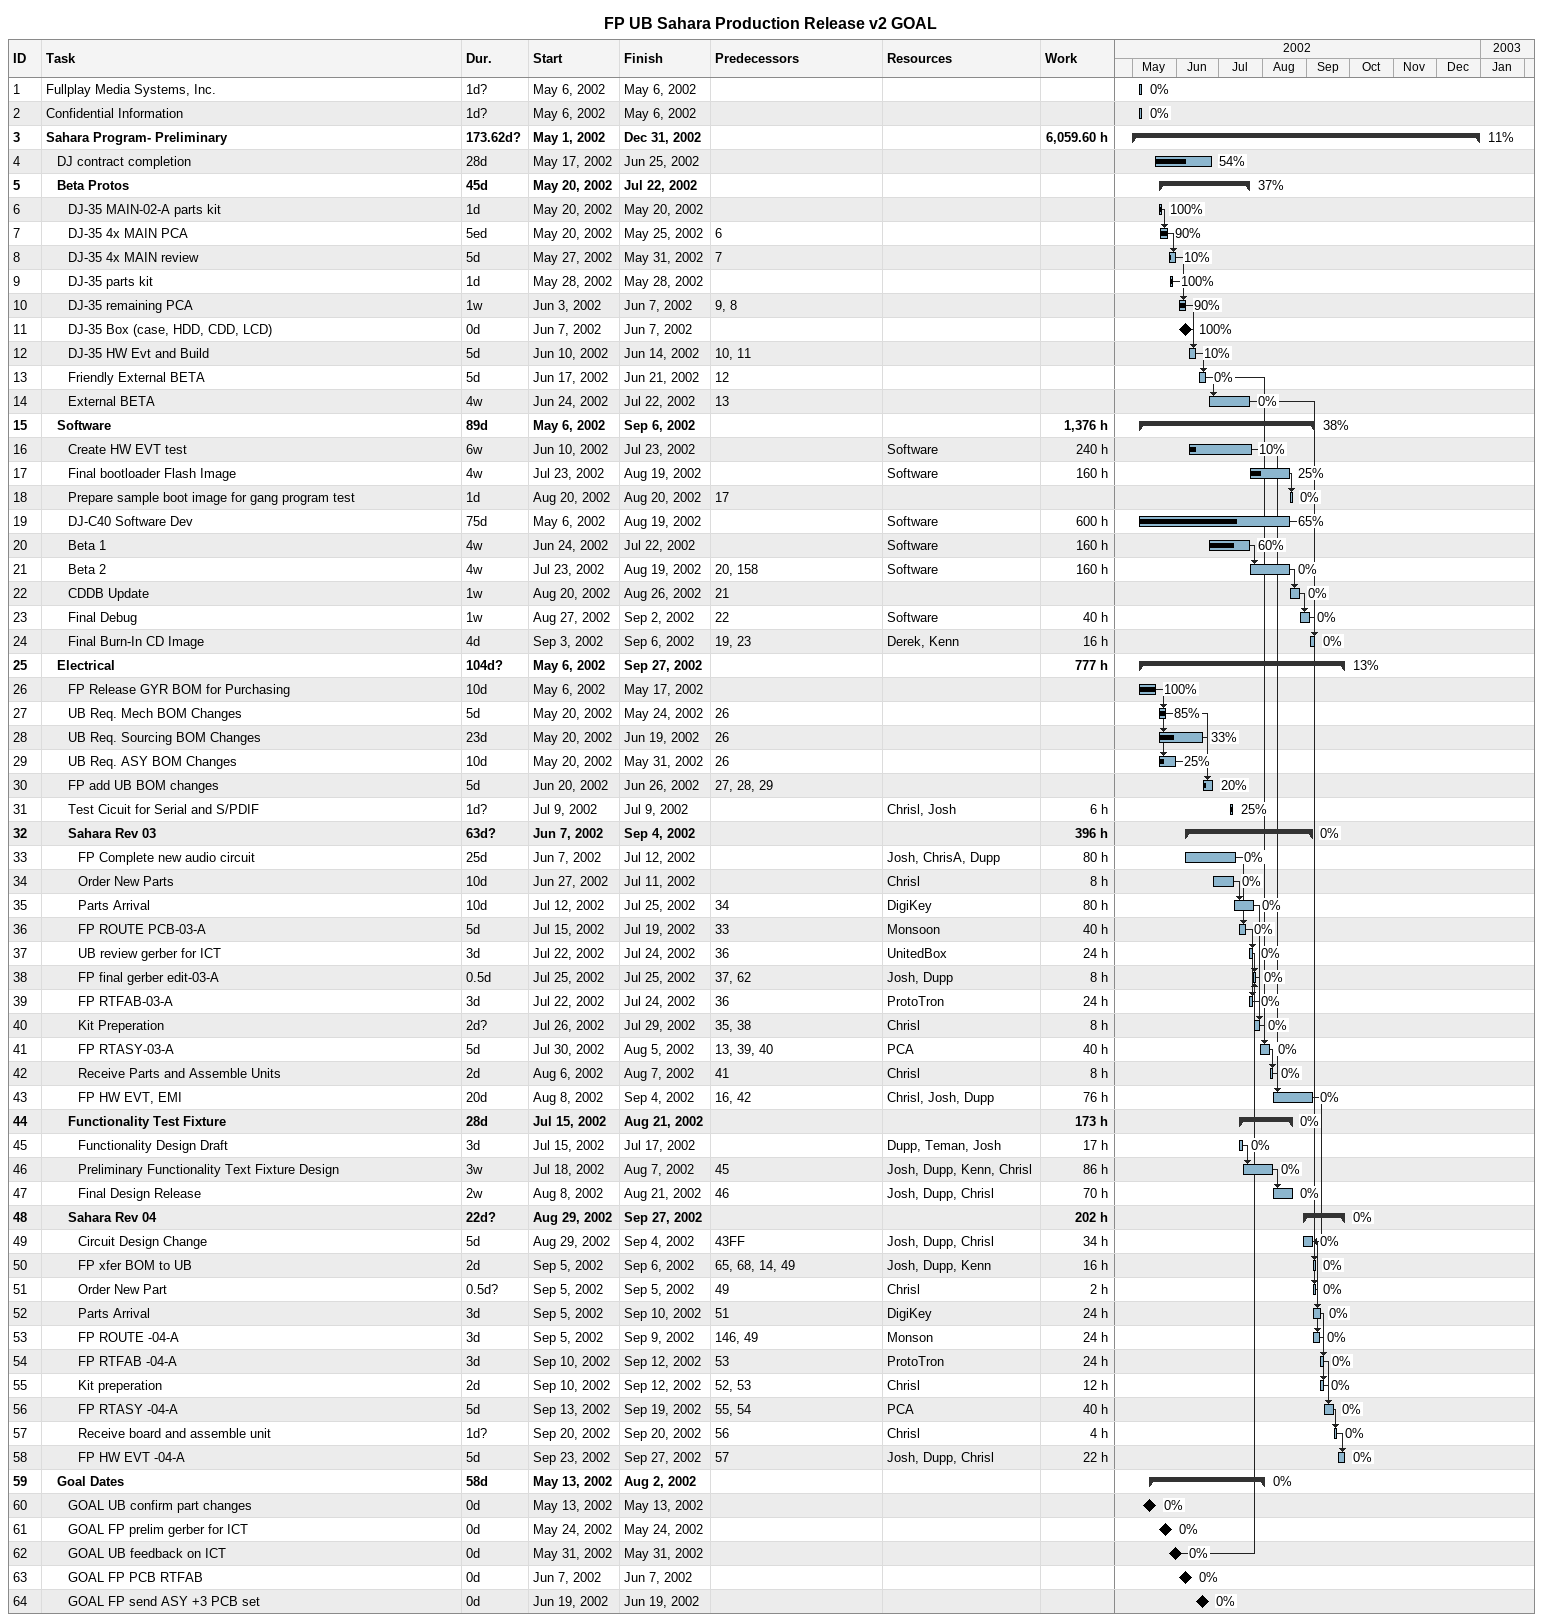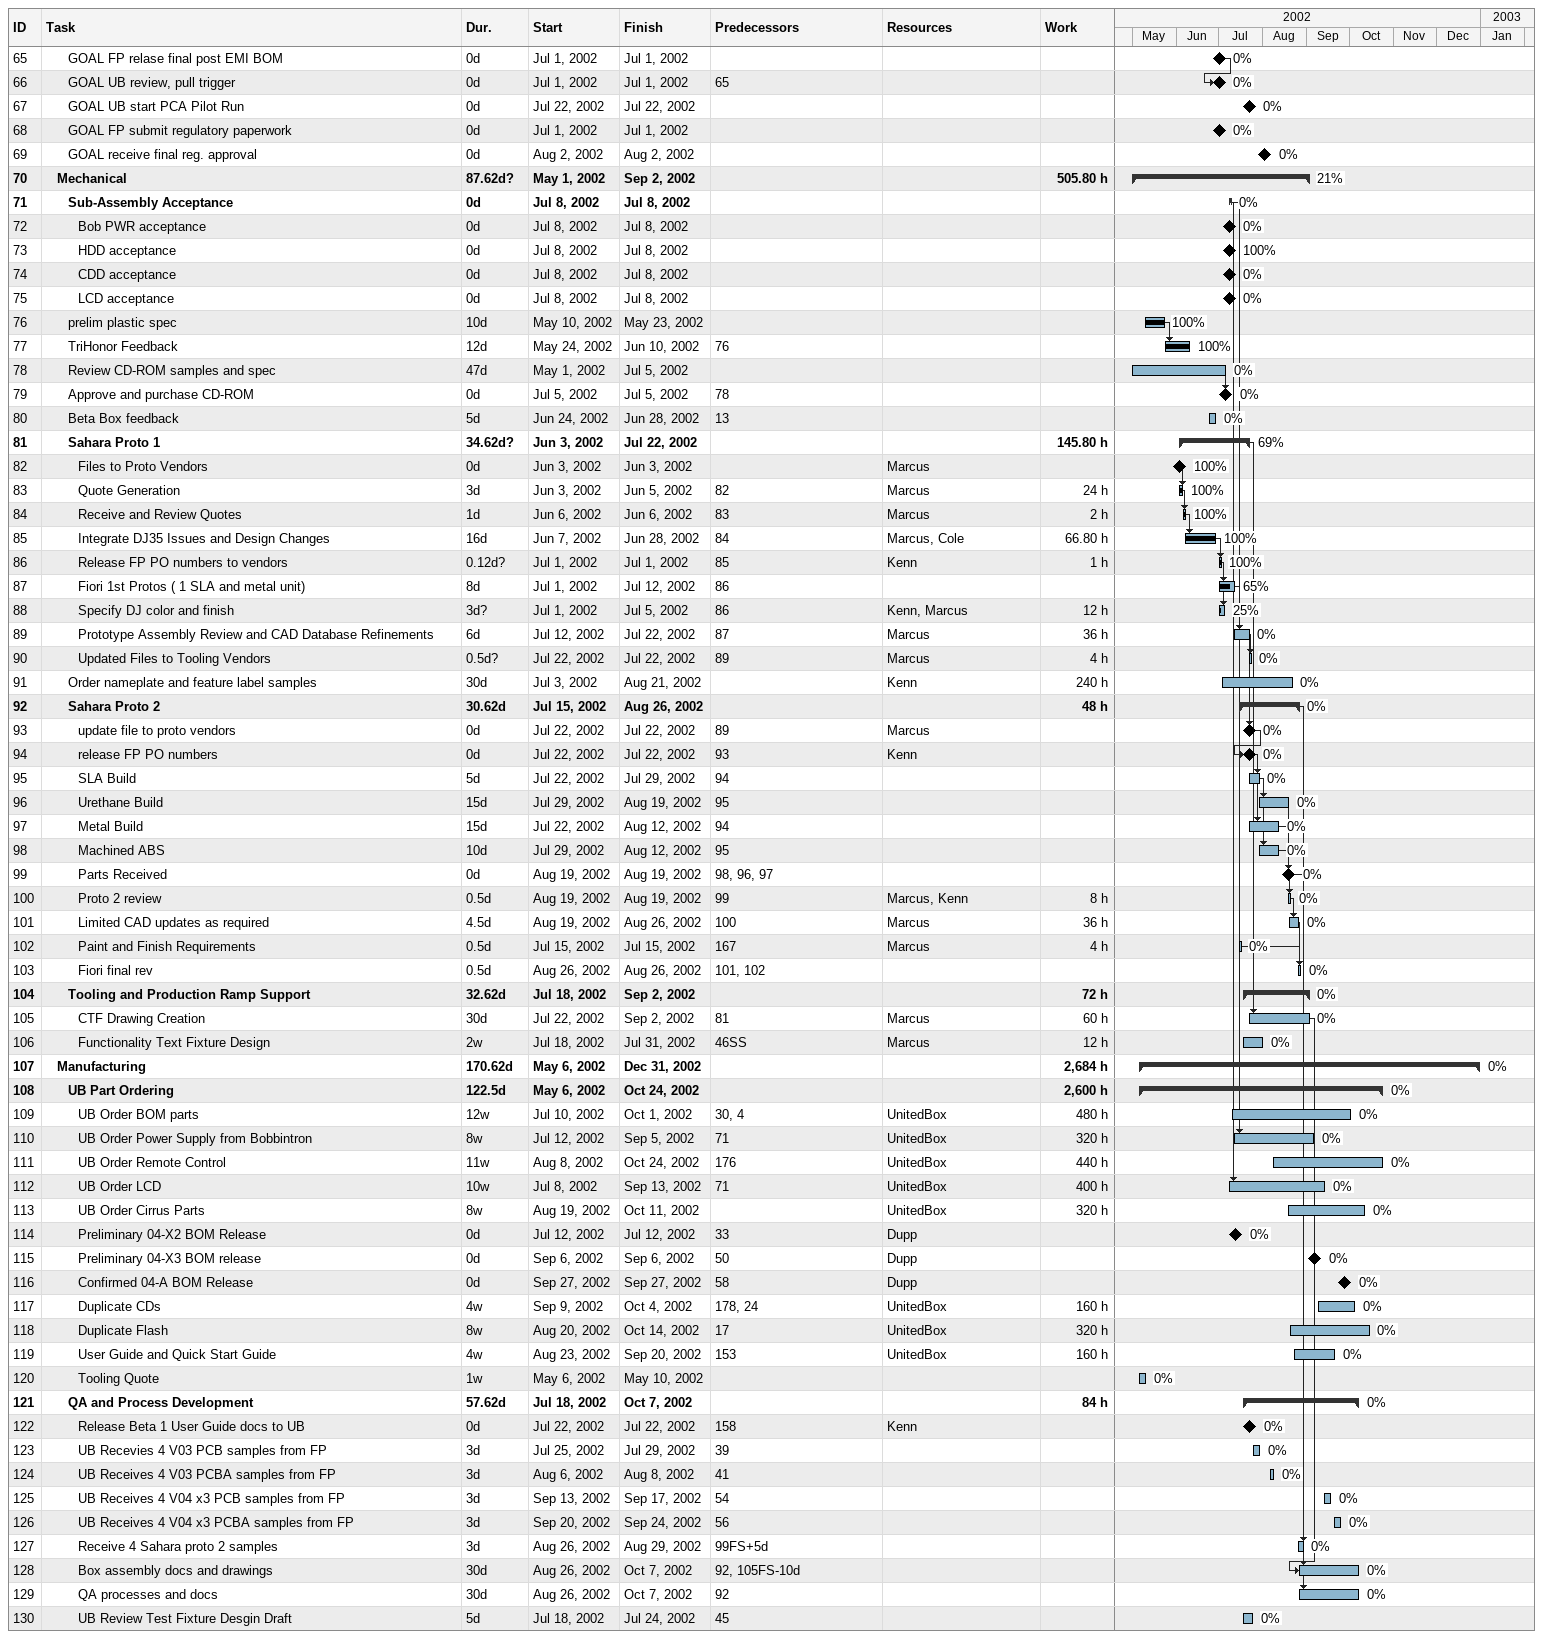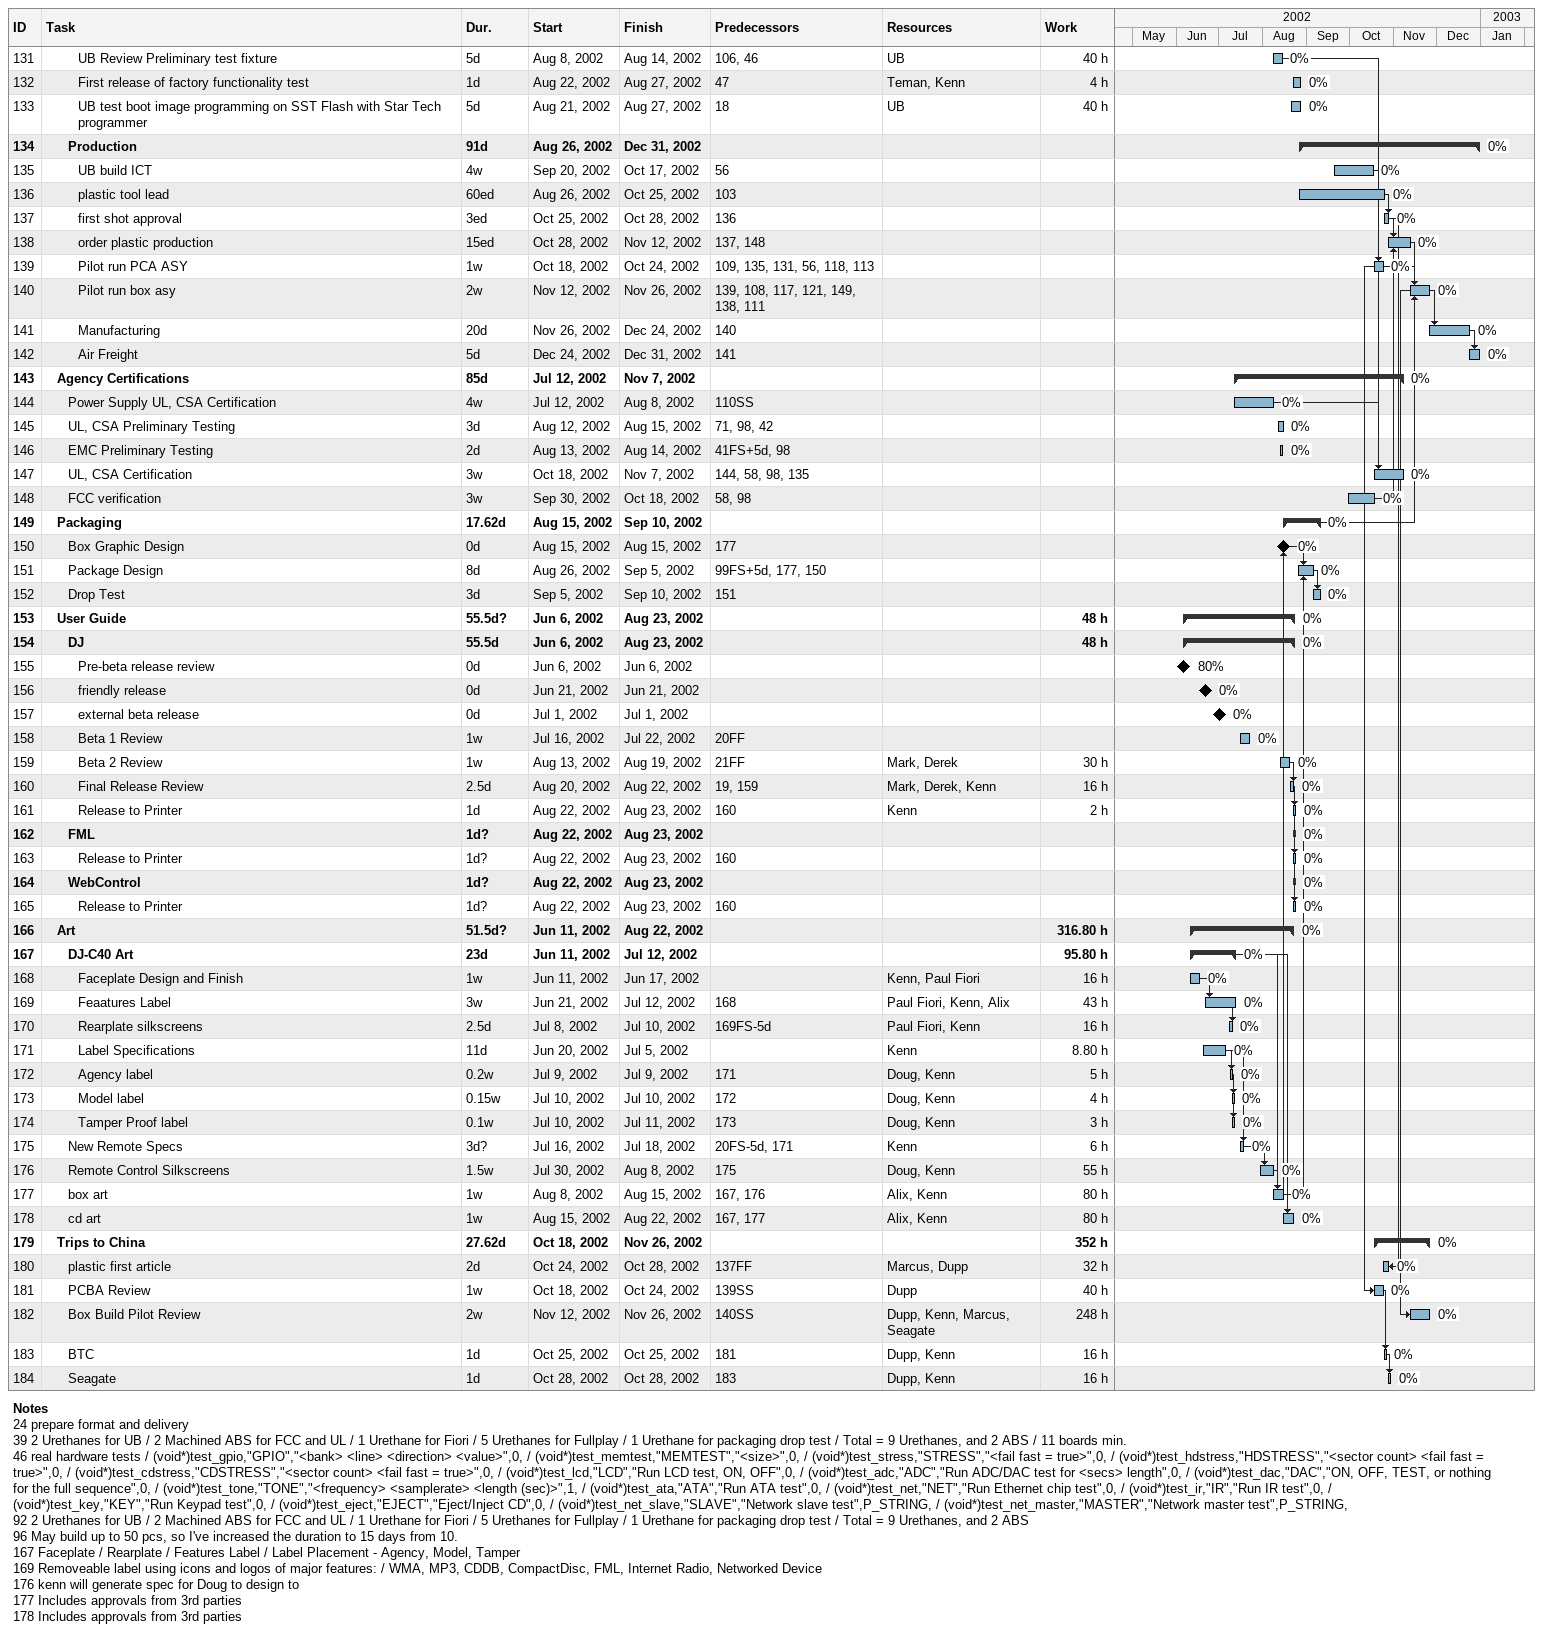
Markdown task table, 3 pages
FP UB Sahara Production Release v2 GOAL

| ID | Level | Task | Duration | Start | Finish | Predecessors | Resources | % complete | Work (h) |
|---|---|---|---|---|---|---|---|---|---|
| 1 | 1 | Fullplay Media Systems, Inc. | 1d? | 2002-05-06 | 2002-05-06 |  |  | 0 |  |
| 2 | 1 | Confidential Information | 1d? | 2002-05-06 | 2002-05-06 |  |  | 0 |  |
| 3 | 1 | **Sahara Program- Preliminary** | 173.62d? | 2002-05-01 | 2002-12-31 |  |  | 11 | 6059.60 |
| 4 | 2 | DJ contract completion | 28d | 2002-05-17 | 2002-06-25 |  |  | 54 |  |
| 5 | 2 | **Beta Protos** | 45d | 2002-05-20 | 2002-07-22 |  |  | 37 |  |
| 6 | 3 | DJ-35 MAIN-02-A parts kit | 1d | 2002-05-20 | 2002-05-20 |  |  | 100 |  |
| 7 | 3 | DJ-35 4x MAIN PCA | 5ed | 2002-05-20 | 2002-05-25 | 6 |  | 90 |  |
| 8 | 3 | DJ-35 4x MAIN review | 5d | 2002-05-27 | 2002-05-31 | 7 |  | 10 |  |
| 9 | 3 | DJ-35 parts kit | 1d | 2002-05-28 | 2002-05-28 |  |  | 100 |  |
| 10 | 3 | DJ-35 remaining PCA | 1w | 2002-06-03 | 2002-06-07 | 9, 8 |  | 90 |  |
| 11 | 3 | DJ-35 Box (case, HDD, CDD, LCD) | 0d | 2002-06-07 | 2002-06-07 |  |  | 100 |  |
| 12 | 3 | DJ-35 HW Evt and Build | 5d | 2002-06-10 | 2002-06-14 | 10, 11 |  | 10 |  |
| 13 | 3 | Friendly External BETA | 5d | 2002-06-17 | 2002-06-21 | 12 |  | 0 |  |
| 14 | 3 | External BETA | 4w | 2002-06-24 | 2002-07-22 | 13 |  | 0 |  |
| 15 | 2 | **Software** | 89d | 2002-05-06 | 2002-09-06 |  |  | 38 | 1376 |
| 16 | 3 | Create HW EVT test | 6w | 2002-06-10 | 2002-07-23 |  | Software | 10 | 240 |
| 17 | 3 | Final bootloader Flash Image | 4w | 2002-07-23 | 2002-08-19 |  | Software | 25 | 160 |
| 18 | 3 | Prepare sample boot image for gang program test | 1d | 2002-08-20 | 2002-08-20 | 17 |  | 0 |  |
| 19 | 3 | DJ-C40 Software Dev | 75d | 2002-05-06 | 2002-08-19 |  | Software | 65 | 600 |
| 20 | 3 | Beta 1 | 4w | 2002-06-24 | 2002-07-22 |  | Software | 60 | 160 |
| 21 | 3 | Beta 2 | 4w | 2002-07-23 | 2002-08-19 | 20, 158 | Software | 0 | 160 |
| 22 | 3 | CDDB Update | 1w | 2002-08-20 | 2002-08-26 | 21 |  | 0 |  |
| 23 | 3 | Final Debug | 1w | 2002-08-27 | 2002-09-02 | 22 | Software | 0 | 40 |
| 24 | 3 | Final Burn-In CD Image | 4d | 2002-09-03 | 2002-09-06 | 19, 23 | Derek, Kenn | 0 | 16 |
| 25 | 2 | **Electrical** | 104d? | 2002-05-06 | 2002-09-27 |  |  | 13 | 777 |
| 26 | 3 | FP Release GYR BOM for Purchasing | 10d | 2002-05-06 | 2002-05-17 |  |  | 100 |  |
| 27 | 3 | UB Req. Mech BOM Changes | 5d | 2002-05-20 | 2002-05-24 | 26 |  | 85 |  |
| 28 | 3 | UB Req. Sourcing BOM Changes | 23d | 2002-05-20 | 2002-06-19 | 26 |  | 33 |  |
| 29 | 3 | UB Req. ASY BOM Changes | 10d | 2002-05-20 | 2002-05-31 | 26 |  | 25 |  |
| 30 | 3 | FP add UB BOM changes | 5d | 2002-06-20 | 2002-06-26 | 27, 28, 29 |  | 20 |  |
| 31 | 3 | Test Cicuit for Serial and S/PDIF | 1d? | 2002-07-09 | 2002-07-09 |  | Chrisl, Josh | 25 | 6 |
| 32 | 3 | **Sahara Rev 03** | 63d? | 2002-06-07 | 2002-09-04 |  |  | 0 | 396 |
| 33 | 4 | FP Complete new audio circuit | 25d | 2002-06-07 | 2002-07-12 |  | Josh, ChrisA, Dupp | 0 | 80 |
| 34 | 4 | Order New Parts | 10d | 2002-06-27 | 2002-07-11 |  | Chrisl | 0 | 8 |
| 35 | 4 | Parts Arrival | 10d | 2002-07-12 | 2002-07-25 | 34 | DigiKey | 0 | 80 |
| 36 | 4 | FP ROUTE PCB-03-A | 5d | 2002-07-15 | 2002-07-19 | 33 | Monsoon | 0 | 40 |
| 37 | 4 | UB review gerber for ICT | 3d | 2002-07-22 | 2002-07-24 | 36 | UnitedBox | 0 | 24 |
| 38 | 4 | FP final gerber edit-03-A | 0.5d | 2002-07-25 | 2002-07-25 | 37, 62 | Josh, Dupp | 0 | 8 |
| 39 | 4 | FP RTFAB-03-A | 3d | 2002-07-22 | 2002-07-24 | 36 | ProtoTron | 0 | 24 |
| 40 | 4 | Kit Preperation | 2d? | 2002-07-26 | 2002-07-29 | 35, 38 | Chrisl | 0 | 8 |
| 41 | 4 | FP RTASY-03-A | 5d | 2002-07-30 | 2002-08-05 | 13, 39, 40 | PCA | 0 | 40 |
| 42 | 4 | Receive Parts and Assemble Units | 2d | 2002-08-06 | 2002-08-07 | 41 | Chrisl | 0 | 8 |
| 43 | 4 | FP HW EVT, EMI | 20d | 2002-08-08 | 2002-09-04 | 16, 42 | Chrisl, Josh, Dupp | 0 | 76 |
| 44 | 3 | **Functionality Test Fixture** | 28d | 2002-07-15 | 2002-08-21 |  |  | 0 | 173 |
| 45 | 4 | Functionality Design Draft | 3d | 2002-07-15 | 2002-07-17 |  | Dupp, Teman, Josh | 0 | 17 |
| 46 | 4 | Preliminary Functionality Text Fixture Design | 3w | 2002-07-18 | 2002-08-07 | 45 | Josh, Dupp, Kenn, Chrisl | 0 | 86 |
| 47 | 4 | Final Design Release | 2w | 2002-08-08 | 2002-08-21 | 46 | Josh, Dupp, Chrisl | 0 | 70 |
| 48 | 3 | **Sahara Rev 04** | 22d? | 2002-08-29 | 2002-09-27 |  |  | 0 | 202 |
| 49 | 4 | Circuit Design Change | 5d | 2002-08-29 | 2002-09-04 | 43FF | Josh, Dupp, Chrisl | 0 | 34 |
| 50 | 4 | FP xfer BOM to UB | 2d | 2002-09-05 | 2002-09-06 | 65, 68, 14, 49 | Josh, Dupp, Kenn | 0 | 16 |
| 51 | 4 | Order New Part | 0.5d? | 2002-09-05 | 2002-09-05 | 49 | Chrisl | 0 | 2 |
| 52 | 4 | Parts Arrival | 3d | 2002-09-05 | 2002-09-10 | 51 | DigiKey | 0 | 24 |
| 53 | 4 | FP ROUTE -04-A | 3d | 2002-09-05 | 2002-09-09 | 146, 49 | Monson | 0 | 24 |
| 54 | 4 | FP RTFAB -04-A | 3d | 2002-09-10 | 2002-09-12 | 53 | ProtoTron | 0 | 24 |
| 55 | 4 | Kit preperation | 2d | 2002-09-10 | 2002-09-12 | 52, 53 | Chrisl | 0 | 12 |
| 56 | 4 | FP RTASY -04-A | 5d | 2002-09-13 | 2002-09-19 | 55, 54 | PCA | 0 | 40 |
| 57 | 4 | Receive board and assemble unit | 1d? | 2002-09-20 | 2002-09-20 | 56 | Chrisl | 0 | 4 |
| 58 | 4 | FP HW EVT -04-A | 5d | 2002-09-23 | 2002-09-27 | 57 | Josh, Dupp, Chrisl | 0 | 22 |
| 59 | 2 | **Goal Dates** | 58d | 2002-05-13 | 2002-08-02 |  |  | 0 |  |
| 60 | 3 | GOAL UB confirm part changes | 0d | 2002-05-13 | 2002-05-13 |  |  | 0 |  |
| 61 | 3 | GOAL FP prelim gerber for ICT | 0d | 2002-05-24 | 2002-05-24 |  |  | 0 |  |
| 62 | 3 | GOAL UB feedback on ICT | 0d | 2002-05-31 | 2002-05-31 |  |  | 0 |  |
| 63 | 3 | GOAL FP PCB RTFAB | 0d | 2002-06-07 | 2002-06-07 |  |  | 0 |  |
| 64 | 3 | GOAL FP send ASY +3 PCB set | 0d | 2002-06-19 | 2002-06-19 |  |  | 0 |  |
| 65 | 3 | GOAL FP relase final post EMI BOM | 0d | 2002-07-01 | 2002-07-01 |  |  | 0 |  |
| 66 | 3 | GOAL UB review, pull trigger | 0d | 2002-07-01 | 2002-07-01 | 65 |  | 0 |  |
| 67 | 3 | GOAL UB start PCA Pilot Run | 0d | 2002-07-22 | 2002-07-22 |  |  | 0 |  |
| 68 | 3 | GOAL FP submit regulatory paperwork | 0d | 2002-07-01 | 2002-07-01 |  |  | 0 |  |
| 69 | 3 | GOAL receive final reg. approval | 0d | 2002-08-02 | 2002-08-02 |  |  | 0 |  |
| 70 | 2 | **Mechanical** | 87.62d? | 2002-05-01 | 2002-09-02 |  |  | 21 | 505.80 |
| 71 | 3 | **Sub-Assembly Acceptance** | 0d | 2002-07-08 | 2002-07-08 |  |  | 0 |  |
| 72 | 4 | Bob PWR acceptance | 0d | 2002-07-08 | 2002-07-08 |  |  | 0 |  |
| 73 | 4 | HDD acceptance | 0d | 2002-07-08 | 2002-07-08 |  |  | 100 |  |
| 74 | 4 | CDD acceptance | 0d | 2002-07-08 | 2002-07-08 |  |  | 0 |  |
| 75 | 4 | LCD acceptance | 0d | 2002-07-08 | 2002-07-08 |  |  | 0 |  |
| 76 | 3 | prelim plastic spec | 10d | 2002-05-10 | 2002-05-23 |  |  | 100 |  |
| 77 | 3 | TriHonor Feedback | 12d | 2002-05-24 | 2002-06-10 | 76 |  | 100 |  |
| 78 | 3 | Review CD-ROM samples and spec | 47d | 2002-05-01 | 2002-07-05 |  |  | 0 |  |
| 79 | 3 | Approve and purchase CD-ROM | 0d | 2002-07-05 | 2002-07-05 | 78 |  | 0 |  |
| 80 | 3 | Beta Box feedback | 5d | 2002-06-24 | 2002-06-28 | 13 |  | 0 |  |
| 81 | 3 | **Sahara Proto 1** | 34.62d? | 2002-06-03 | 2002-07-22 |  |  | 69 | 145.80 |
| 82 | 4 | Files to Proto Vendors | 0d | 2002-06-03 | 2002-06-03 |  | Marcus | 100 |  |
| 83 | 4 | Quote Generation | 3d | 2002-06-03 | 2002-06-05 | 82 | Marcus | 100 | 24 |
| 84 | 4 | Receive and Review Quotes | 1d | 2002-06-06 | 2002-06-06 | 83 | Marcus | 100 | 2 |
| 85 | 4 | Integrate DJ35 Issues and Design Changes | 16d | 2002-06-07 | 2002-06-28 | 84 | Marcus, Cole | 100 | 66.80 |
| 86 | 4 | Release FP PO numbers to vendors | 0.12d? | 2002-07-01 | 2002-07-01 | 85 | Kenn | 100 | 1 |
| 87 | 4 | Fiori 1st Protos ( 1 SLA and metal unit) | 8d | 2002-07-01 | 2002-07-12 | 86 |  | 65 |  |
| 88 | 4 | Specify DJ color and finish | 3d? | 2002-07-01 | 2002-07-05 | 86 | Kenn, Marcus | 25 | 12 |
| 89 | 4 | Prototype Assembly Review and CAD Database Refinements | 6d | 2002-07-12 | 2002-07-22 | 87 | Marcus | 0 | 36 |
| 90 | 4 | Updated Files to Tooling Vendors | 0.5d? | 2002-07-22 | 2002-07-22 | 89 | Marcus | 0 | 4 |
| 91 | 3 | Order nameplate and feature label samples | 30d | 2002-07-03 | 2002-08-21 |  | Kenn | 0 | 240 |
| 92 | 3 | **Sahara Proto 2** | 30.62d | 2002-07-15 | 2002-08-26 |  |  | 0 | 48 |
| 93 | 4 | update file to proto vendors | 0d | 2002-07-22 | 2002-07-22 | 89 | Marcus | 0 |  |
| 94 | 4 | release FP PO numbers | 0d | 2002-07-22 | 2002-07-22 | 93 | Kenn | 0 |  |
| 95 | 4 | SLA Build | 5d | 2002-07-22 | 2002-07-29 | 94 |  | 0 |  |
| 96 | 4 | Urethane Build | 15d | 2002-07-29 | 2002-08-19 | 95 |  | 0 |  |
| 97 | 4 | Metal Build | 15d | 2002-07-22 | 2002-08-12 | 94 |  | 0 |  |
| 98 | 4 | Machined ABS | 10d | 2002-07-29 | 2002-08-12 | 95 |  | 0 |  |
| 99 | 4 | Parts Received | 0d | 2002-08-19 | 2002-08-19 | 98, 96, 97 |  | 0 |  |
| 100 | 4 | Proto 2 review | 0.5d | 2002-08-19 | 2002-08-19 | 99 | Marcus, Kenn | 0 | 8 |
| 101 | 4 | Limited CAD updates as required | 4.5d | 2002-08-19 | 2002-08-26 | 100 | Marcus | 0 | 36 |
| 102 | 4 | Paint and Finish Requirements | 0.5d | 2002-07-15 | 2002-07-15 | 167 | Marcus | 0 | 4 |
| 103 | 4 | Fiori final rev | 0.5d | 2002-08-26 | 2002-08-26 | 101, 102 |  | 0 |  |
| 104 | 3 | **Tooling and Production Ramp Support** | 32.62d | 2002-07-18 | 2002-09-02 |  |  | 0 | 72 |
| 105 | 4 | CTF Drawing Creation | 30d | 2002-07-22 | 2002-09-02 | 81 | Marcus | 0 | 60 |
| 106 | 4 | Functionality Text Fixture Design | 2w | 2002-07-18 | 2002-07-31 | 46SS | Marcus | 0 | 12 |
| 107 | 2 | **Manufacturing** | 170.62d | 2002-05-06 | 2002-12-31 |  |  | 0 | 2684 |
| 108 | 3 | **UB Part Ordering** | 122.5d | 2002-05-06 | 2002-10-24 |  |  | 0 | 2600 |
| 109 | 4 | UB Order BOM parts | 12w | 2002-07-10 | 2002-10-01 | 30, 4 | UnitedBox | 0 | 480 |
| 110 | 4 | UB Order Power Supply from Bobbintron | 8w | 2002-07-12 | 2002-09-05 | 71 | UnitedBox | 0 | 320 |
| 111 | 4 | UB Order Remote Control | 11w | 2002-08-08 | 2002-10-24 | 176 | UnitedBox | 0 | 440 |
| 112 | 4 | UB Order LCD | 10w | 2002-07-08 | 2002-09-13 | 71 | UnitedBox | 0 | 400 |
| 113 | 4 | UB Order Cirrus Parts | 8w | 2002-08-19 | 2002-10-11 |  | UnitedBox | 0 | 320 |
| 114 | 4 | Preliminary 04-X2 BOM Release | 0d | 2002-07-12 | 2002-07-12 | 33 | Dupp | 0 |  |
| 115 | 4 | Preliminary 04-X3 BOM release | 0d | 2002-09-06 | 2002-09-06 | 50 | Dupp | 0 |  |
| 116 | 4 | Confirmed 04-A BOM Release | 0d | 2002-09-27 | 2002-09-27 | 58 | Dupp | 0 |  |
| 117 | 4 | Duplicate CDs | 4w | 2002-09-09 | 2002-10-04 | 178, 24 | UnitedBox | 0 | 160 |
| 118 | 4 | Duplicate Flash | 8w | 2002-08-20 | 2002-10-14 | 17 | UnitedBox | 0 | 320 |
| 119 | 4 | User Guide and Quick Start Guide | 4w | 2002-08-23 | 2002-09-20 | 153 | UnitedBox | 0 | 160 |
| 120 | 4 | Tooling Quote | 1w | 2002-05-06 | 2002-05-10 |  |  | 0 |  |
| 121 | 3 | **QA and Process Development** | 57.62d | 2002-07-18 | 2002-10-07 |  |  | 0 | 84 |
| 122 | 4 | Release Beta 1 User Guide docs to UB | 0d | 2002-07-22 | 2002-07-22 | 158 | Kenn | 0 |  |
| 123 | 4 | UB Recevies 4 V03 PCB samples from FP | 3d | 2002-07-25 | 2002-07-29 | 39 |  | 0 |  |
| 124 | 4 | UB Receives 4 V03 PCBA samples from FP | 3d | 2002-08-06 | 2002-08-08 | 41 |  | 0 |  |
| 125 | 4 | UB Receives 4 V04 x3 PCB samples from FP | 3d | 2002-09-13 | 2002-09-17 | 54 |  | 0 |  |
| 126 | 4 | UB Receives 4 V04 x3 PCBA samples from FP | 3d | 2002-09-20 | 2002-09-24 | 56 |  | 0 |  |
| 127 | 4 | Receive 4 Sahara proto 2 samples | 3d | 2002-08-26 | 2002-08-29 | 99FS+5d |  | 0 |  |
| 128 | 4 | Box assembly docs and drawings | 30d | 2002-08-26 | 2002-10-07 | 92, 105FS-10d |  | 0 |  |
| 129 | 4 | QA processes and docs | 30d | 2002-08-26 | 2002-10-07 | 92 |  | 0 |  |
| 130 | 4 | UB Review Test Fixture Desgin Draft | 5d | 2002-07-18 | 2002-07-24 | 45 |  | 0 |  |
| 131 | 4 | UB Review Preliminary test fixture | 5d | 2002-08-08 | 2002-08-14 | 106, 46 | UB | 0 | 40 |
| 132 | 4 | First release of factory functionality test | 1d | 2002-08-22 | 2002-08-27 | 47 | Teman, Kenn | 0 | 4 |
| 133 | 4 | UB test boot image programming on SST Flash with Star Tech programmer | 5d | 2002-08-21 | 2002-08-27 | 18 | UB | 0 | 40 |
| 134 | 3 | **Production** | 91d | 2002-08-26 | 2002-12-31 |  |  | 0 |  |
| 135 | 4 | UB build ICT | 4w | 2002-09-20 | 2002-10-17 | 56 |  | 0 |  |
| 136 | 4 | plastic tool lead | 60ed | 2002-08-26 | 2002-10-25 | 103 |  | 0 |  |
| 137 | 4 | first shot approval | 3ed | 2002-10-25 | 2002-10-28 | 136 |  | 0 |  |
| 138 | 4 | order plastic production | 15ed | 2002-10-28 | 2002-11-12 | 137, 148 |  | 0 |  |
| 139 | 4 | Pilot run PCA ASY | 1w | 2002-10-18 | 2002-10-24 | 109, 135, 131, 56, 118, 113 |  | 0 |  |
| 140 | 4 | Pilot run box asy | 2w | 2002-11-12 | 2002-11-26 | 139, 108, 117, 121, 149, 138, 111 |  | 0 |  |
| 141 | 4 | Manufacturing | 20d | 2002-11-26 | 2002-12-24 | 140 |  | 0 |  |
| 142 | 4 | Air Freight | 5d | 2002-12-24 | 2002-12-31 | 141 |  | 0 |  |
| 143 | 2 | **Agency Certifications** | 85d | 2002-07-12 | 2002-11-07 |  |  | 0 |  |
| 144 | 3 | Power Supply UL, CSA Certification | 4w | 2002-07-12 | 2002-08-08 | 110SS |  | 0 |  |
| 145 | 3 | UL, CSA Preliminary Testing | 3d | 2002-08-12 | 2002-08-15 | 71, 98, 42 |  | 0 |  |
| 146 | 3 | EMC Preliminary Testing | 2d | 2002-08-13 | 2002-08-14 | 41FS+5d, 98 |  | 0 |  |
| 147 | 3 | UL, CSA Certification | 3w | 2002-10-18 | 2002-11-07 | 144, 58, 98, 135 |  | 0 |  |
| 148 | 3 | FCC verification | 3w | 2002-09-30 | 2002-10-18 | 58, 98 |  | 0 |  |
| 149 | 2 | **Packaging** | 17.62d | 2002-08-15 | 2002-09-10 |  |  | 0 |  |
| 150 | 3 | Box Graphic Design | 0d | 2002-08-15 | 2002-08-15 | 177 |  | 0 |  |
| 151 | 3 | Package Design | 8d | 2002-08-26 | 2002-09-05 | 99FS+5d, 177, 150 |  | 0 |  |
| 152 | 3 | Drop Test | 3d | 2002-09-05 | 2002-09-10 | 151 |  | 0 |  |
| 153 | 2 | **User Guide** | 55.5d? | 2002-06-06 | 2002-08-23 |  |  | 0 | 48 |
| 154 | 3 | **DJ** | 55.5d | 2002-06-06 | 2002-08-23 |  |  | 0 | 48 |
| 155 | 4 | Pre-beta release review | 0d | 2002-06-06 | 2002-06-06 |  |  | 80 |  |
| 156 | 4 | friendly release | 0d | 2002-06-21 | 2002-06-21 |  |  | 0 |  |
| 157 | 4 | external beta release | 0d | 2002-07-01 | 2002-07-01 |  |  | 0 |  |
| 158 | 4 | Beta 1 Review | 1w | 2002-07-16 | 2002-07-22 | 20FF |  | 0 |  |
| 159 | 4 | Beta 2 Review | 1w | 2002-08-13 | 2002-08-19 | 21FF | Mark, Derek | 0 | 30 |
| 160 | 4 | Final Release Review | 2.5d | 2002-08-20 | 2002-08-22 | 19, 159 | Mark, Derek, Kenn | 0 | 16 |
| 161 | 4 | Release to Printer | 1d | 2002-08-22 | 2002-08-23 | 160 | Kenn | 0 | 2 |
| 162 | 3 | **FML** | 1d? | 2002-08-22 | 2002-08-23 |  |  | 0 |  |
| 163 | 4 | Release to Printer | 1d? | 2002-08-22 | 2002-08-23 | 160 |  | 0 |  |
| 164 | 3 | **WebControl** | 1d? | 2002-08-22 | 2002-08-23 |  |  | 0 |  |
| 165 | 4 | Release to Printer | 1d? | 2002-08-22 | 2002-08-23 | 160 |  | 0 |  |
| 166 | 2 | **Art** | 51.5d? | 2002-06-11 | 2002-08-22 |  |  | 0 | 316.80 |
| 167 | 3 | **DJ-C40 Art** | 23d | 2002-06-11 | 2002-07-12 |  |  | 0 | 95.80 |
| 168 | 4 | Faceplate Design and Finish | 1w | 2002-06-11 | 2002-06-17 |  | Kenn, Paul Fiori | 0 | 16 |
| 169 | 4 | Feaatures Label | 3w | 2002-06-21 | 2002-07-12 | 168 | Paul Fiori, Kenn, Alix | 0 | 43 |
| 170 | 4 | Rearplate silkscreens | 2.5d | 2002-07-08 | 2002-07-10 | 169FS-5d | Paul Fiori, Kenn | 0 | 16 |
| 171 | 4 | Label Specifications | 11d | 2002-06-20 | 2002-07-05 |  | Kenn | 0 | 8.80 |
| 172 | 4 | Agency label | 0.2w | 2002-07-09 | 2002-07-09 | 171 | Doug, Kenn | 0 | 5 |
| 173 | 4 | Model label | 0.15w | 2002-07-10 | 2002-07-10 | 172 | Doug, Kenn | 0 | 4 |
| 174 | 4 | Tamper Proof label | 0.1w | 2002-07-10 | 2002-07-11 | 173 | Doug, Kenn | 0 | 3 |
| 175 | 3 | New Remote Specs | 3d? | 2002-07-16 | 2002-07-18 | 20FS-5d, 171 | Kenn | 0 | 6 |
| 176 | 3 | Remote Control Silkscreens | 1.5w | 2002-07-30 | 2002-08-08 | 175 | Doug, Kenn | 0 | 55 |
| 177 | 3 | box art | 1w | 2002-08-08 | 2002-08-15 | 167, 176 | Alix, Kenn | 0 | 80 |
| 178 | 3 | cd art | 1w | 2002-08-15 | 2002-08-22 | 167, 177 | Alix, Kenn | 0 | 80 |
| 179 | 2 | **Trips to China** | 27.62d | 2002-10-18 | 2002-11-26 |  |  | 0 | 352 |
| 180 | 3 | plastic first article | 2d | 2002-10-24 | 2002-10-28 | 137FF | Marcus, Dupp | 0 | 32 |
| 181 | 3 | PCBA Review | 1w | 2002-10-18 | 2002-10-24 | 139SS | Dupp | 0 | 40 |
| 182 | 3 | Box Build Pilot Review | 2w | 2002-11-12 | 2002-11-26 | 140SS | Dupp, Kenn, Marcus, Seagate | 0 | 248 |
| 183 | 3 | BTC | 1d | 2002-10-25 | 2002-10-25 | 181 | Dupp, Kenn | 0 | 16 |
| 184 | 3 | Seagate | 1d | 2002-10-28 | 2002-10-28 | 183 | Dupp, Kenn | 0 | 16 |

Notes
- 24: prepare format and delivery
- 39: 2 Urethanes for UB / 2 Machined ABS for FCC and UL / 1 Urethane for Fiori / 5 Urethanes for Fullplay / 1 Urethane for packaging drop test / Total = 9 Urethanes, and 2 ABS / 11 boards min.
- 46: real hardware tests / (void*)test_gpio,"GPIO","<bank> <line> <direction> <value>",0, / (void*)test_memtest,"MEMTEST","<size>",0, / (void*)test_stress,"STRESS","<fail fast = true>",0, / (void*)test_hdstress,"HDSTRESS","<sector count> <fail fast = true>",0, / (void*)test_cdstress,"CDSTRESS","<sector count> <fail fast = true>",0, / (void*)test_lcd,"LCD","Run LCD test, ON, OFF",0, / (void*)test_adc,"ADC","Run ADC/DAC test for <secs> length",0, / (void*)test_dac,"DAC","ON, OFF, TEST, or nothing for the full sequence",0, / (void*)test_tone,"TONE","<frequency> <samplerate> <length (sec)>",1, / (void*)test_ata,"ATA","Run ATA test",0, / (void*)test_net,"NET","Run Ethernet chip test",0, / (void*)test_ir,"IR","Run IR test",0, / (void*)test_key,"KEY","Run Keypad test",0, / (void*)test_eject,"EJECT","Eject/Inject CD",0, / (void*)test_net_slave,"SLAVE","Network slave test",P_STRING, / (void*)test_net_master,"MASTER","Network master test",P_STRING,
- 92: 2 Urethanes for UB / 2 Machined ABS for FCC and UL / 1 Urethane for Fiori / 5 Urethanes for Fullplay / 1 Urethane for packaging drop test / Total = 9 Urethanes, and 2 ABS
- 96: May build up to 50 pcs, so I've increased the duration to 15 days from 10.
- 167: Faceplate / Rearplate / Features Label / Label Placement - Agency, Model, Tamper
- 169: Removeable label using icons and logos of major features: / WMA, MP3, CDDB, CompactDisc, FML, Internet Radio, Networked Device
- 176: kenn will generate spec for Doug to design to
- 177: Includes approvals from 3rd parties
- 178: Includes approvals from 3rd parties
